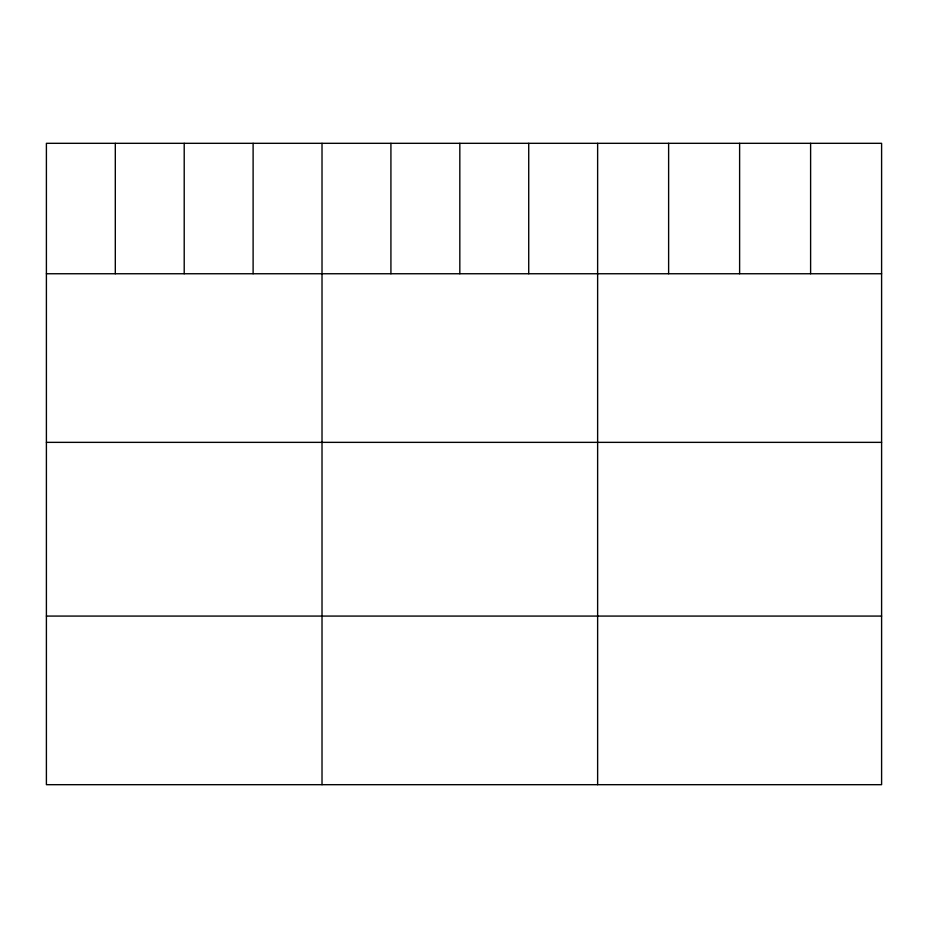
<?xml version="1.0" encoding="UTF-8"?>
<svg xmlns="http://www.w3.org/2000/svg" width="928" height="928" viewBox="0 0 928 928"><rect width="100%" height="100%" fill="white"/><g stroke="black" fill="none" stroke-linecap="round" stroke-linejoin="round"><path stroke-width="1.39" d="M881.6 273.748L881.6 784.682L46.4 784.682L46.4 143.318L881.6 143.318L881.6 273.748L46.4 273.748M46.4 442.354L881.6 442.354M46.4 616.076L881.6 616.076M810.608 143.318L810.608 273.748M739.616 143.318L739.616 273.748M668.624 143.318L668.624 273.748M597.632 143.318L597.632 784.682M528.728 143.318L528.728 273.748M459.824 143.318L459.824 273.748M390.92 143.318L390.92 273.748M322.016 143.318L322.016 784.682M253.112 143.318L253.112 273.748M184.208 143.318L184.208 273.748M115.304 143.318L115.304 273.748"/></g></svg>
